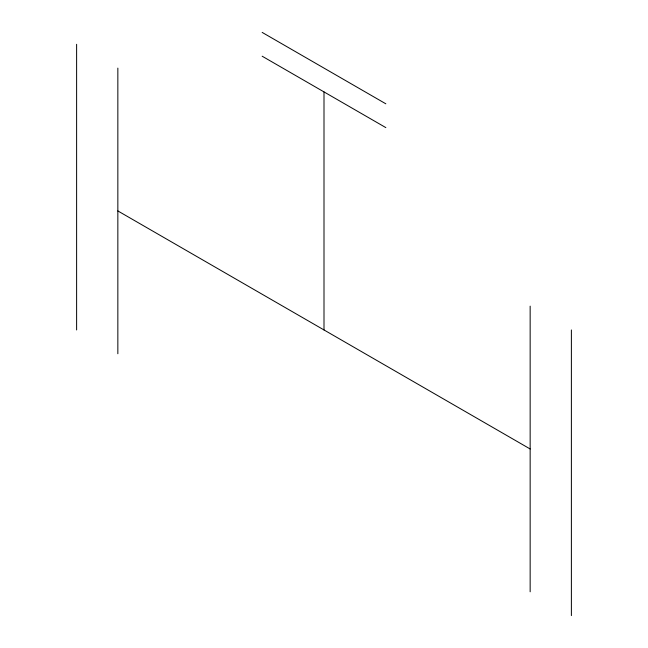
<?xml version="1.0" encoding="UTF-8"?>
<svg xmlns="http://www.w3.org/2000/svg" width="648" height="648" viewBox="0 0 648 648"><rect width="100%" height="100%" fill="white"/><g stroke="black" fill="none" stroke-linecap="round" stroke-linejoin="round"><path stroke-width="0.97" d="M262.156 32.4L385.844 103.81M262.156 56.206L385.844 127.616M117.847 210.932L530.153 448.975M571.382 329.954L571.382 615.6M530.153 306.148L530.153 591.794M324 91.911L324 329.954M117.847 68.105L117.847 353.751M76.618 44.299L76.618 329.954"/></g></svg>
